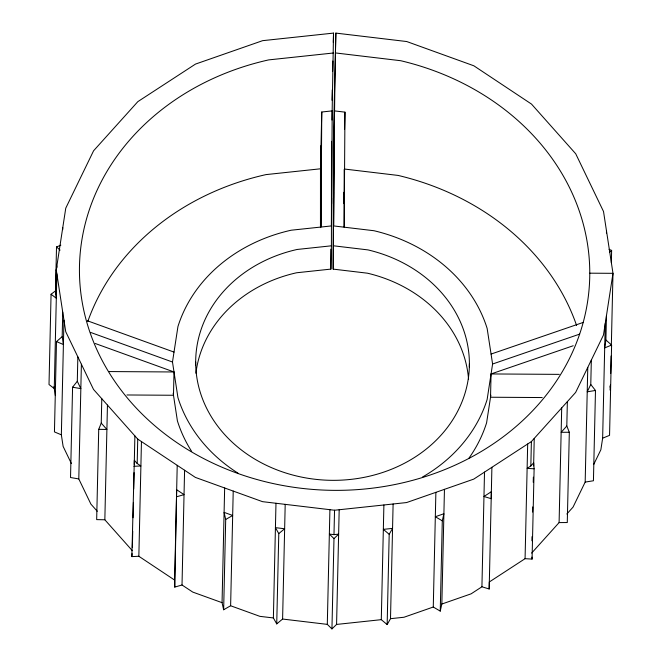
<?xml version="1.0" encoding="UTF-8"?>
<svg xmlns="http://www.w3.org/2000/svg" width="662" height="662" viewBox="0 0 662 662"><rect width="100%" height="100%" fill="white"/><g stroke="black" fill="none" stroke-linecap="round" stroke-linejoin="round"><path stroke-width="0.99" d="M320.458 227.629L320.474 168.802L321.765 112.002L332.2 110.885L331.422 225.924L291.156 230.219A160.063 137.2 1.3 0 0 177.946 326.54L172.484 362.015L177.929 397.564A160.063 137.2 1.3 0 0 238.097 473.222M321.004 145.508L320.979 227.041L321.765 112.002M195.902 373.211A136.869 117.315 1.3 0 1 296.626 272.761L330.884 269.103L330.892 249.218M330.884 269.103L331.414 245.809L331.513 141.345M468.539 379.003A136.869 117.315 1.3 0 0 367.468 273.199L333.201 269.12L333.243 147.816L335.857 33.1L406.741 41.541L473.868 65.803L531.503 104.083L575.725 153.783L603.521 211.509L612.987 273.323L611.332 345.672M331.993 120.029L333.524 33.1L262.64 40.663L195.497 64.082L137.837 101.642L93.582 150.787L65.761 208.166L56.262 269.873L55.707 294.267L56.311 298.248L51.065 294.242L55.567 290.858M333.201 269.12C333.764 190.441 334.169 111.762 335.857 33.1M344.19 169.389L344.174 227.182L344.96 112.143L334.525 110.902L333.739 225.941L374.005 230.732A160.063 137.2 1.3 0 1 487.149 328.468L492.594 364.009L487.133 399.492A160.063 137.2 1.3 0 1 422.505 477.037M333.425 198.095L333.449 203.797L333.524 192.203L333.54 197.897M275.98 503.261L273.381 617.944L276.733 623.894L282.6 619.044L327.301 624.374L331.943 628.9L336.577 624.432L381.287 619.665L387.154 624.58L390.506 618.68L403.986 617.249L433.271 607.029L440.247 611.109L441.844 604.034L471.129 593.831L481.919 586.789L489.177 588.99L489.292 581.989L525.074 558.678L532.066 559.092L534.118 468.795L533.688 462.804L530.841 465.965L527.126 468.382L534.118 468.795M343.909 194.032L343.959 192.261L343.909 203.639M51.065 294.242L49.013 384.539L54.267 388.553L56.866 273.853M55.492 292.091L56.518 246.943L60.838 245.172M56.452 284.197L56.593 278.098M56.824 267.928L56.874 265.901M62.741 312.216L62.187 336.61L56.493 341.6L54.441 431.905L61.351 434.826L63.122 446.395L71.347 463.474M62.724 229.64L62.766 227.612M61.351 434.826L63.957 320.127M77.843 356.868L77.297 381.271L72.58 387.212L70.528 477.517L78.795 478.94L90.909 504.121L97.281 511.271M78.795 478.94L81.393 364.241M101.791 398.714L101.236 423.117L98.721 429.324L96.669 519.62L104.844 519.778L132.284 550.619M104.844 519.778L107.451 405.078M273.381 617.944L259.901 616.355L230.624 605.763L223.648 609.76L222.051 602.668L192.774 592.093L182.017 584.993L174.76 587.103L174.644 580.094L138.846 556.279L131.854 556.61L134.336 460.313L137.183 463.516L140.898 465.982L133.906 466.305M132.359 547.54L132.731 531.114M133.029 517.775L133.385 502.384M133.683 489.044L134.055 472.627M134.245 464.418L134.891 435.919M137.183 463.516L137.737 439.113L93.516 389.422L65.728 331.695L56.262 269.873M138.846 556.279L141.453 441.579M95.229 343.495L174.007 371.97L173.477 395.264L126.963 394.974M174.644 580.094L177.217 465.336M174.76 587.103L176.663 489.731L184.036 494.63L182.017 584.993M184.59 470.235L184.036 494.63L176.779 496.74M195.613 365.201L195.679 362.164M222.051 602.668L224.65 487.977M223.648 609.76L225.701 519.471L224.104 512.371L232.668 515.475L225.701 519.471M230.624 605.763L233.223 491.072M276.733 623.894L278.785 533.605L275.425 527.655L284.643 528.756L278.785 533.605M282.6 619.044L285.198 504.361M332.001 100.268L332.233 89.933M332.655 71.331L332.887 61.003M333.309 42.401L333.524 33.1M327.301 624.374L329.908 509.682M331.943 628.9L333.987 538.611L329.353 534.077L333.987 534.631L334.542 510.237L406.592 502.557L473.727 479.131L531.387 441.571L575.642 392.425L603.463 335.046L612.987 273.323L589.784 273.183M344.571 129.404L344.96 112.143M336.577 624.432L339.184 509.74M381.287 619.665L383.894 504.974M387.154 624.58L389.198 534.292L392.558 528.392L383.339 529.368L389.198 534.292M390.506 618.68L393.112 503.989M433.271 607.029L435.877 492.338M440.247 611.109L442.29 520.82L443.896 513.745L435.323 516.732L442.29 520.82M441.844 604.034L444.45 489.35M469.325 366.905L469.399 363.868M481.919 586.789L484.518 472.105M573.234 345.738L491.063 373.947L490.534 397.233L542.219 397.556M489.177 588.99L491.899 467.298M525.074 558.678L527.68 443.987M530.841 465.965L531.387 441.571M531.917 540.78L532.008 536.675M532.571 512.049L532.687 506.918M533.241 482.3L533.357 477.17M533.613 465.882L534.242 438.401M531.636 553.093L559.1 522.591L561.699 407.908M559.1 522.591L567.276 522.541L569.32 432.253L566.813 426.014L567.359 401.619M566.829 514.01L573.035 507.125L585.175 482.085L587.773 367.393M585.175 482.085L593.433 480.761L595.486 390.472L587.227 391.796L590.777 384.465L591.332 360.07M593.673 464.567L600.864 449.746L602.643 438.186L605.242 323.503M602.643 438.186L609.553 435.356L611.605 345.067L604.687 347.898L605.904 340.003L606.458 315.6M611.349 262.715L611.63 250.402L609.04 249.309M610.058 390.05L610.438 384.936M610.695 373.575L611.1 355.999M606.45 233.016L606.5 230.98M131.854 556.61L132.069 553.614M55.707 294.267L56.013 292.281M490.84 395.247L486.603 422.778A160.063 137.2 1.3 0 1 468.886 458.253M566.813 426.014L561.144 432.303L569.32 432.253M333.987 538.611L338.63 534.135L333.987 534.631M609.495 252.272L611.63 250.402M491.072 354.062L583.023 322.493M492.594 364.009L579.655 334.12M333.516 52.985L268.631 59.903A255.193 218.741 1.3 0 0 125.532 395.768A255.193 218.741 1.3 0 0 543.585 398.383A255.193 218.741 1.3 0 0 400.709 60.714L335.849 52.985M320.474 168.802L266.033 174.602A255.176 218.725 1.3 0 0 87.798 321.459M331.414 245.809L297.147 249.466A136.869 117.315 1.3 0 0 220.413 429.613A136.869 117.315 1.3 0 0 444.624 431.003A136.869 117.315 1.3 0 0 367.998 249.905L333.731 245.825M108.882 371.564L174.007 371.97M491.063 373.947L559.291 374.369M98.721 429.324L106.896 429.473L101.236 423.117M344.679 169.067L398.11 175.43A255.176 218.725 1.3 0 1 576.594 325.464M334.542 510.237L262.5 501.655L195.373 477.401L137.737 439.113M72.58 387.212L80.838 388.635L77.297 381.271M87.45 320.797L174.015 352.085M90.785 332.49L172.484 362.015M56.493 341.6L63.403 344.521L62.187 336.61M605.904 340.003L611.605 345.067M56.518 246.943L60.076 250.104M590.777 384.465L595.486 390.472M610.058 386.02L610.364 388.04M173.179 393.269L177.399 420.858A160.063 137.2 1.3 0 0 191.682 451.451M53.961 386.558L55.343 395.619M531.925 557.09L532.066 559.092M320.665 199.519L320.689 203.714L320.764 192.121L320.665 199.519M491.345 491.692L491.221 498.701L483.963 496.5L491.345 491.692"/></g></svg>
